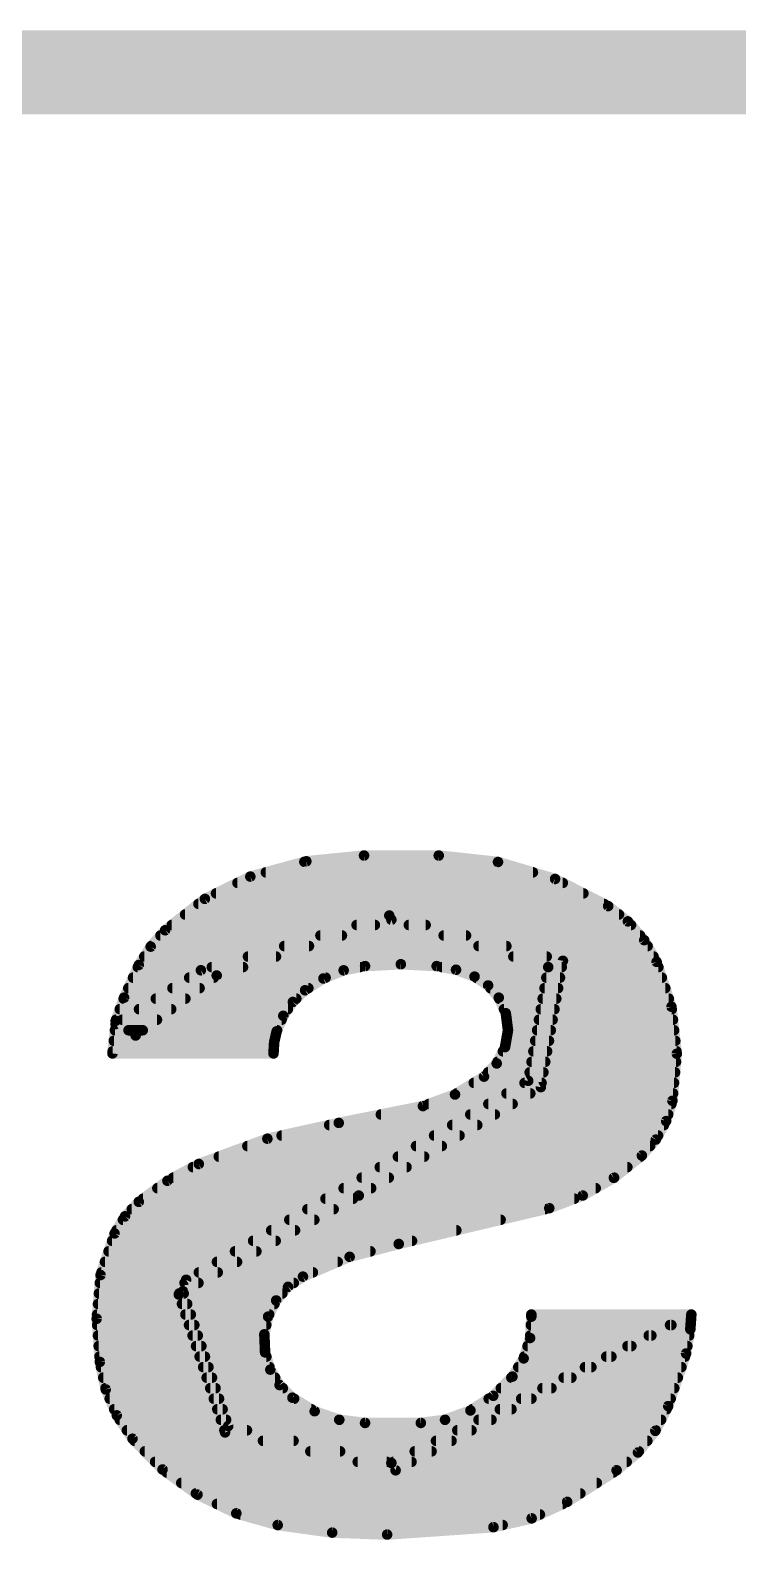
# Model space of a CAD drawing. Extents: x -19.1 to 23, y -12.7 to 20.4.
# Drawn here: x 16.331 to 18.038, y 16.779 to 20.422 of the extents above; entities that cross this region are included whole.
import ezdxf

# ---------------------------------------------------------------- set-up
doc = ezdxf.new("R2010")
doc.units = 0
doc.layers.add('20', color=53, linetype='CONTINUOUS')
doc.layers.add('22', color=40, linetype='CONTINUOUS')

msp = doc.modelspace()

# ---------------------------------------------------------------- linework, layer by layer
at = {"layer": '20', "const_width": 0.2032}
msp.add_lwpolyline([(22.86, 20.32), (0, 20.32)], dxfattribs=at)
at = {"layer": '22', "const_width": 0.0254}
for points in [[(16.9969, 18.4163), (17.1362, 18.4302)], [(17.1362, 18.4302), (17.3165, 18.4302)], [(17.3165, 18.4302), (17.4595, 18.4147)], [(16.8618, 18.3794), (16.9969, 18.4163)], [(16.8992, 18.3896), (17.5438, 18.3896)], [(16.9922, 18.415), (17.4569, 18.415)], [(17.4595, 18.4147), (17.5973, 18.3736)], [(16.7521, 18.3256), (16.8618, 18.3794)], [(16.8308, 18.3642), (17.6158, 18.3642)], [(17.5973, 18.3736), (17.7254, 18.3083)], [(16.6561, 18.2499), (16.7521, 18.3256)], [(16.7366, 18.3134), (17.7154, 18.3134)], [(16.779, 18.3388), (17.6656, 18.3388)], [(16.7044, 18.288), (17.7515, 18.288)], [(16.7425, 18.1534), (17.1971, 18.2855)], [(17.2022, 18.2753), (16.7806, 18.1407)], [(17.1971, 18.2855), (17.6162, 18.1762)], [(17.5807, 18.161), (17.2022, 18.2753)], [(17.7254, 18.3083), (17.7729, 18.2714)], [(16.6212, 18.2104), (16.6561, 18.2499)], [(16.6449, 18.2372), (17.0829, 18.2372)], [(16.6722, 18.2626), (17.1624, 18.2626)], [(17.0309, 18.2372), (17.3823, 18.2372)], [(17.1183, 18.2626), (17.2849, 18.2626)], [(17.2443, 18.2626), (17.7806, 18.2626)], [(17.3284, 18.2372), (17.8026, 18.2372)], [(17.7729, 18.2714), (17.8124, 18.2259)], [(16.5926, 18.1661), (16.6212, 18.2104)], [(16.6225, 18.2118), (17.0033, 18.2118)], [(16.9435, 18.2118), (17.4797, 18.2118)], [(17.4125, 18.2118), (17.8205, 18.2118)], [(17.8124, 18.2259), (17.8423, 18.1737)], [(16.557, 18.0873), (16.5926, 18.1661)], [(16.6057, 18.1864), (16.9237, 18.1864)], [(16.8561, 18.1864), (17.5771, 18.1864)], [(17.1387, 18.1635), (17.0871, 18.1532)], [(17.225, 18.168), (17.1387, 18.1635)], [(17.3114, 18.1635), (17.225, 18.168)], [(17.3582, 18.1546), (17.3114, 18.1635)], [(17.4966, 18.1864), (17.835, 18.1864)], [(17.6162, 18.1762), (17.5629, 17.8714)], [(17.8423, 18.1737), (17.8781, 18.0654)], [(16.5367, 18.0238), (16.7425, 18.1534)], [(16.5788, 18.1356), (16.7737, 18.1356)], [(16.7806, 18.1407), (16.585, 17.9959)], [(16.5903, 18.161), (16.8442, 18.161)], [(16.7142, 18.1356), (17.0434, 18.1356)], [(16.7687, 18.161), (17.1262, 18.161)], [(17.0382, 18.1335), (16.9939, 18.1051)], [(17.0871, 18.1532), (17.0382, 18.1335)], [(17.3246, 18.161), (17.6135, 18.161)], [(17.4029, 18.1381), (17.3582, 18.1546)], [(17.4356, 18.1168), (17.4029, 18.1381)], [(17.4067, 18.1356), (17.6091, 18.1356)], [(17.5324, 17.8867), (17.5807, 18.161)], [(17.5762, 18.1356), (17.8549, 18.1356)], [(17.5807, 18.161), (17.8465, 18.161)], [(16.5673, 18.1102), (16.7394, 18.1102)], [(16.6739, 18.1102), (17.0019, 18.1102)], [(16.9939, 18.1051), (16.9645, 18.077)], [(17.4613, 18.0873), (17.4356, 18.1168)], [(17.4414, 18.1102), (17.6047, 18.1102)], [(17.5718, 18.1102), (17.8633, 18.1102)], [(16.5367, 18.0315), (16.557, 18.0873)], [(16.5468, 18.0594), (16.6708, 18.0594)], [(16.5561, 18.0848), (16.7051, 18.0848)], [(16.5932, 18.0594), (16.9524, 18.0594)], [(16.6336, 18.0848), (16.9727, 18.0848)], [(16.9645, 18.077), (16.9413, 18.0435)], [(17.4784, 18.0497), (17.4613, 18.0873)], [(17.4624, 18.0848), (17.6002, 18.0848)], [(17.474, 18.0594), (17.5958, 18.0594)], [(17.5628, 18.0594), (17.8788, 18.0594)], [(17.5673, 18.0848), (17.8717, 18.0848)], [(17.8781, 18.0654), (17.891, 17.952)], [(16.5291, 17.9527), (16.5367, 18.0238)], [(16.585, 17.9959), (16.5367, 18.0315)], [(16.5376, 18.034), (16.6365, 18.034)], [(16.5529, 18.034), (16.9373, 18.034)], [(16.9413, 18.0435), (16.9253, 18.0061)], [(17.4836, 18.0087), (17.4784, 18.0497)], [(17.4804, 18.034), (17.5913, 18.034)], [(17.5583, 18.034), (17.8817, 18.034)], [(16.5324, 17.9832), (16.9201, 17.9832)], [(16.5351, 18.0086), (16.9264, 18.0086)], [(16.5678, 18.0086), (16.6022, 18.0086)], [(16.9253, 18.0061), (16.9193, 17.9797)], [(17.4765, 17.968), (17.4836, 18.0087)], [(17.4792, 17.9832), (17.5825, 17.9832)], [(17.4836, 18.0086), (17.5869, 18.0086)], [(17.5494, 17.9832), (17.8874, 17.9832)], [(17.5539, 18.0086), (17.8845, 18.0086)], [(16.9177, 17.9527), (16.5291, 17.9527)], [(16.5296, 17.9578), (16.918, 17.9578)], [(16.9193, 17.9797), (16.9177, 17.9527)], [(17.4564, 17.9286), (17.4765, 17.968)], [(17.4713, 17.9578), (17.578, 17.9578)], [(17.5449, 17.9578), (17.8903, 17.9578)], [(17.891, 17.952), (17.8804, 17.8384)], [(17.4257, 17.8968), (17.4564, 17.9286)], [(17.4583, 17.9324), (17.5736, 17.9324)], [(17.5404, 17.9324), (17.8892, 17.9324)], [(16.7069, 17.4066), (17.5324, 17.8867)], [(17.3557, 17.8537), (17.4257, 17.8968)], [(17.401, 17.8816), (17.5647, 17.8816)], [(17.4355, 17.907), (17.5691, 17.907)], [(17.5236, 17.8816), (17.8844, 17.8816)], [(17.536, 17.907), (17.8868, 17.907)], [(17.5629, 17.8714), (17.1235, 17.6098)], [(17.2784, 17.8257), (17.3557, 17.8537)], [(17.3598, 17.8562), (17.5374, 17.8562)], [(17.48, 17.8562), (17.8821, 17.8562)], [(17.8804, 17.8384), (17.8653, 17.7895)], [(17.0752, 17.7851), (17.2784, 17.8257)], [(17.1768, 17.8054), (17.452, 17.8054)], [(17.2925, 17.8308), (17.4947, 17.8308)], [(17.3926, 17.8054), (17.8702, 17.8054)], [(17.4363, 17.8308), (17.878, 17.8308)], [(16.9029, 17.747), (17.0752, 17.7851)], [(17.0522, 17.78), (17.4094, 17.78)], [(17.3489, 17.78), (17.86, 17.78)], [(17.8653, 17.7895), (17.8403, 17.7448)], [(16.7374, 17.686), (16.9029, 17.747)], [(16.8547, 17.7292), (17.3241, 17.7292)], [(16.9374, 17.7546), (17.3667, 17.7546)], [(17.2616, 17.7292), (17.8267, 17.7292)], [(17.3053, 17.7546), (17.8458, 17.7546)], [(17.8403, 17.7448), (17.8067, 17.7063)], [(16.7857, 17.7038), (17.2814, 17.7038)], [(17.2179, 17.7038), (17.8036, 17.7038)], [(17.8067, 17.7063), (17.7391, 17.6525)], [(16.6617, 17.6455), (16.7374, 17.686)], [(16.6758, 17.653), (17.1961, 17.653)], [(16.7232, 17.6784), (17.2387, 17.6784)], [(17.1306, 17.653), (17.7397, 17.653)], [(17.1742, 17.6784), (17.7716, 17.6784)], [(16.5926, 17.5946), (16.6617, 17.6455)], [(16.6375, 17.6276), (17.1534, 17.6276)], [(17.0869, 17.6276), (17.6952, 17.6276)], [(17.7391, 17.6525), (17.664, 17.6099)], [(16.5594, 17.5596), (16.5926, 17.5946)], [(16.6029, 17.6022), (17.1096, 17.6022)], [(17.1235, 17.6098), (16.6993, 17.3787)], [(17.0432, 17.6022), (17.6437, 17.6022)], [(17.664, 17.6099), (17.5832, 17.5793)], [(16.5342, 17.5184), (16.5594, 17.5596)], [(16.5544, 17.5514), (17.0163, 17.5514)], [(16.5757, 17.5768), (17.0629, 17.5768)], [(16.9559, 17.5514), (17.4658, 17.5514)], [(16.9995, 17.5768), (17.5727, 17.5768)], [(17.5832, 17.5793), (17.22, 17.493)], [(16.5004, 17.4181), (16.5342, 17.5184)], [(16.5388, 17.526), (16.9697, 17.526)], [(16.9122, 17.526), (17.3589, 17.526)], [(16.5197, 17.4752), (16.8764, 17.4752)], [(16.5282, 17.5006), (16.9231, 17.5006)], [(16.8249, 17.4752), (17.1518, 17.4752)], [(16.8685, 17.5006), (17.252, 17.5006)], [(17.22, 17.493), (17.1015, 17.4621)], [(16.5111, 17.4498), (16.8298, 17.4498)], [(16.7812, 17.4498), (17.0726, 17.4498)], [(17.1015, 17.4621), (16.9888, 17.4142)], [(16.491, 17.3126), (16.5004, 17.4181)], [(16.4987, 17.399), (16.7366, 17.399)], [(16.5026, 17.4244), (16.7832, 17.4244)], [(16.6891, 17.3711), (16.7069, 17.4066)], [(16.7031, 17.399), (16.9666, 17.399)], [(16.7375, 17.4244), (17.0128, 17.4244)], [(16.9888, 17.4142), (16.9528, 17.3895)], [(16.4964, 17.3736), (16.701, 17.3736)], [(16.8009, 17.0383), (16.6891, 17.3711)], [(16.6904, 17.3736), (16.939, 17.3736)], [(16.6993, 17.3787), (16.8085, 17.0536)], [(16.9528, 17.3895), (16.9242, 17.3566)], [(16.4942, 17.3482), (16.7095, 17.3482)], [(16.6968, 17.3482), (16.92, 17.3482)], [(16.9242, 17.3566), (16.9047, 17.3176)], [(16.4986, 17.2085), (16.491, 17.3126)], [(16.4919, 17.3228), (16.7181, 17.3228)], [(16.4921, 17.2974), (16.7266, 17.2974)], [(16.7053, 17.3228), (16.9073, 17.3228)], [(16.7139, 17.2974), (16.9003, 17.2974)], [(16.9047, 17.3176), (16.8956, 17.275)], [(17.2022, 16.9647), (17.9261, 17.3228)], [(17.9261, 17.3228), (17.2124, 16.9469)], [(17.537, 17.2661), (17.54, 17.3177)], [(17.5388, 17.2974), (17.8779, 17.2974)], [(17.54, 17.3177), (17.54, 17.3228)], [(17.54, 17.3228), (17.9261, 17.3228)], [(17.8748, 17.2974), (17.9243, 17.2974)], [(17.9261, 17.3228), (17.9236, 17.2872)], [(16.494, 17.272), (16.7351, 17.272)], [(16.7224, 17.272), (16.8957, 17.272)], [(16.8956, 17.275), (16.8974, 17.2314)], [(17.5214, 17.2169), (17.537, 17.2661)], [(17.5373, 17.272), (17.8297, 17.272)], [(17.8234, 17.272), (17.9209, 17.272)], [(17.9236, 17.2872), (17.9134, 17.2288)], [(16.4958, 17.2466), (16.7437, 17.2466)], [(16.4977, 17.2212), (16.7522, 17.2212)], [(16.7309, 17.2466), (16.8968, 17.2466)], [(16.7395, 17.2212), (16.9005, 17.2212)], [(16.8974, 17.2314), (16.91, 17.1898)], [(17.4943, 17.1729), (17.5214, 17.2169)], [(17.5228, 17.2212), (17.7332, 17.2212)], [(17.5308, 17.2466), (17.7814, 17.2466)], [(17.7207, 17.2212), (17.9108, 17.2212)], [(17.7721, 17.2466), (17.9165, 17.2466)], [(17.9134, 17.2288), (17.8702, 17.1018)], [(16.5129, 17.1421), (16.4986, 17.2085)], [(16.5013, 17.1958), (16.7607, 17.1958)], [(16.748, 17.1958), (16.9082, 17.1958)], [(16.91, 17.1898), (16.9325, 17.1526)], [(17.5084, 17.1958), (17.685, 17.1958)], [(17.6694, 17.1958), (17.9022, 17.1958)], [(16.5068, 17.1704), (16.7693, 17.1704)], [(16.5123, 17.145), (16.7778, 17.145)], [(16.7565, 17.1704), (16.9217, 17.1704)], [(16.7651, 17.145), (16.9402, 17.145)], [(16.9325, 17.1526), (16.9634, 17.1221)], [(17.4481, 17.1266), (17.4943, 17.1729)], [(17.4664, 17.145), (17.5885, 17.145)], [(17.4918, 17.1704), (17.6367, 17.1704)], [(17.5667, 17.145), (17.8849, 17.145)], [(17.618, 17.1704), (17.8935, 17.1704)], [(16.5395, 17.0795), (16.5129, 17.1421)], [(16.5224, 17.1196), (16.7863, 17.1196)], [(16.7736, 17.1196), (16.9675, 17.1196)], [(16.9634, 17.1221), (17.017, 17.0894)], [(17.3931, 17.0914), (17.4481, 17.1266)], [(17.4371, 17.1196), (17.5403, 17.1196)], [(17.5153, 17.1196), (17.8763, 17.1196)], [(16.5332, 17.0942), (16.7949, 17.0942)], [(16.5774, 17.0231), (16.5395, 17.0795)], [(16.7821, 17.0942), (17.0092, 17.0942)], [(17.017, 17.0894), (17.0764, 17.0688)], [(17.3317, 17.0688), (17.3931, 17.0914)], [(17.3974, 17.0942), (17.4921, 17.0942)], [(17.464, 17.0942), (17.8663, 17.0942)], [(17.8702, 17.1018), (17.8393, 17.0423)], [(16.5467, 17.0688), (16.8034, 17.0688)], [(16.5638, 17.0434), (16.8537, 17.0434)], [(16.7907, 17.0688), (17.0765, 17.0688)], [(16.7992, 17.0434), (17.3956, 17.0434)], [(17.2124, 16.9469), (16.8009, 17.0383)], [(16.8085, 17.0536), (17.2022, 16.9647)], [(17.0764, 17.0688), (17.1387, 17.0612)], [(17.1387, 17.0612), (17.2733, 17.0612)], [(17.2733, 17.0612), (17.3317, 17.0688)], [(17.3317, 17.0688), (17.4438, 17.0688)], [(17.3613, 17.0434), (17.8399, 17.0434)], [(17.4126, 17.0688), (17.8531, 17.0688)], [(17.8393, 17.0423), (17.7973, 16.9899)], [(16.65, 16.9488), (16.5774, 17.0231)], [(16.5824, 17.018), (16.9662, 17.018)], [(16.8923, 17.018), (17.3474, 17.018)], [(17.3099, 17.018), (17.8198, 17.018)], [(16.6072, 16.9926), (17.0786, 16.9926)], [(16.632, 16.9672), (17.1911, 16.9672)], [(17.0067, 16.9926), (17.2992, 16.9926)], [(17.121, 16.9672), (17.2509, 16.9672)], [(17.2073, 16.9672), (17.7701, 16.9672)], [(17.2586, 16.9926), (17.7994, 16.9926)], [(17.7973, 16.9899), (17.7458, 16.9469)], [(16.7344, 16.8882), (16.65, 16.9488)], [(16.6597, 16.9418), (17.7378, 16.9418)], [(17.7458, 16.9469), (17.6264, 16.8707)], [(16.6951, 16.9164), (17.698, 16.9164)], [(16.7304, 16.891), (17.6582, 16.891)], [(16.8279, 16.843), (16.7344, 16.8882)], [(16.7812, 16.8656), (17.6154, 16.8656)], [(17.6264, 16.8707), (17.5407, 16.8309)], [(16.9279, 16.8148), (16.8279, 16.843)], [(16.838, 16.8402), (17.5607, 16.8402)], [(17.5407, 16.8309), (17.4486, 16.8097)], [(17.0594, 16.7966), (16.9279, 16.8148)], [(16.9279, 16.8148), (17.4707, 16.8148)], [(17.192, 16.7919), (17.0594, 16.7966)], [(17.4486, 16.8097), (17.192, 16.7919)]]:
    msp.add_lwpolyline(points, dxfattribs=at)
at = {"layer": '22', "const_width": 0.0127}
for points in [[(17.1362, 18.4366, 1), (17.1362, 18.4238)], [(17.1368, 18.4239, 1), (17.1356, 18.4365)], [(17.3172, 18.4365, 1), (17.3158, 18.4239)], [(17.3165, 18.4238, 1), (17.3165, 18.4366)], [(16.8992, 18.396, 1), (16.8992, 18.3833)], [(16.9922, 18.4214, 1), (16.9922, 18.4086)], [(16.9962, 18.4226, 1), (16.9975, 18.41)], [(16.9986, 18.4101, 1), (16.9952, 18.4224)], [(17.4613, 18.4208, 1), (17.4577, 18.4086)], [(17.4569, 18.4086, 1), (17.4569, 18.4214)], [(17.4588, 18.4084, 1), (17.4602, 18.421)], [(17.5438, 18.3833, 1), (17.5438, 18.396)], [(16.8308, 18.3706, 1), (16.8308, 18.3578)], [(16.8601, 18.3855, 1), (16.8635, 18.3733)], [(16.8646, 18.3737, 1), (16.859, 18.3851)], [(17.6002, 18.3793, 1), (17.5944, 18.368)], [(17.5955, 18.3676, 1), (17.5991, 18.3797)], [(17.6158, 18.3578, 1), (17.6158, 18.3706)], [(16.7366, 18.3198, 1), (16.7366, 18.3071)], [(16.7493, 18.3313, 1), (16.7549, 18.3199)], [(16.756, 18.3206, 1), (16.7481, 18.3306)], [(16.779, 18.3452, 1), (16.779, 18.3325)], [(17.6656, 18.3325, 1), (17.6656, 18.3452)], [(17.7154, 18.3071, 1), (17.7154, 18.3198)], [(16.7044, 18.2944, 1), (16.7044, 18.2816)], [(17.1987, 18.2916, 1), (17.1955, 18.2794)], [(17.1989, 18.2794, 1), (17.1953, 18.2916)], [(17.204, 18.2814, 1), (17.2004, 18.2692)], [(17.2041, 18.2693, 1), (17.2003, 18.2813)], [(17.7293, 18.3133, 1), (17.7215, 18.3033)], [(17.7225, 18.3026, 1), (17.7283, 18.314)], [(17.7515, 18.2816, 1), (17.7515, 18.2944)], [(16.6449, 18.2436, 1), (16.6449, 18.2309)], [(16.6522, 18.2549, 1), (16.66, 18.2449)], [(16.6609, 18.2457, 1), (16.6513, 18.2541)], [(16.6722, 18.269, 1), (16.6722, 18.2563)], [(17.0309, 18.2436, 1), (17.0309, 18.2309)], [(17.0829, 18.2309, 1), (17.0829, 18.2436)], [(17.1183, 18.269, 1), (17.1183, 18.2563)], [(17.1624, 18.2563, 1), (17.1624, 18.269)], [(17.2443, 18.269, 1), (17.2443, 18.2563)], [(17.2849, 18.2563, 1), (17.2849, 18.269)], [(17.3284, 18.2436, 1), (17.3284, 18.2309)], [(17.3823, 18.2309, 1), (17.3823, 18.2436)], [(17.7777, 18.2755, 1), (17.7681, 18.2672)], [(17.769, 18.2664, 1), (17.7768, 18.2764)], [(17.7806, 18.2563, 1), (17.7806, 18.269)], [(17.8026, 18.2309, 1), (17.8026, 18.2436)], [(16.6165, 18.2146, 1), (16.626, 18.2062)], [(16.6266, 18.2069, 1), (16.6159, 18.2138)], [(16.6225, 18.2182, 1), (16.6225, 18.2054)], [(16.9435, 18.2182, 1), (16.9435, 18.2054)], [(17.0033, 18.2054, 1), (17.0033, 18.2182)], [(17.4125, 18.2182, 1), (17.4125, 18.2054)], [(17.4797, 18.2054, 1), (17.4797, 18.2182)], [(17.8179, 18.2291, 1), (17.8069, 18.2228)], [(17.8076, 18.2218, 1), (17.8172, 18.2301)], [(17.8205, 18.2054, 1), (17.8205, 18.2182)], [(16.5873, 18.1695, 1), (16.5979, 18.1627)], [(16.5984, 18.1635, 1), (16.5868, 18.1687)], [(16.6057, 18.1928, 1), (16.6057, 18.1801)], [(16.8561, 18.1928, 1), (16.8561, 18.1801)], [(16.9237, 18.1801, 1), (16.9237, 18.1928)], [(17.1384, 18.1698, 1), (17.139, 18.1572)], [(17.1399, 18.1573, 1), (17.1375, 18.1697)], [(17.2254, 18.1743, 1), (17.2247, 18.1616)], [(17.2254, 18.1616, 1), (17.2247, 18.1743)], [(17.3126, 18.1697, 1), (17.3102, 18.1573)], [(17.3111, 18.1572, 1), (17.3117, 18.1698)], [(17.4966, 18.1928, 1), (17.4966, 18.1801)], [(17.5771, 18.1801, 1), (17.5771, 18.1928)], [(17.6225, 18.1751, 1), (17.6099, 18.1773)], [(17.6146, 18.1701, 1), (17.6178, 18.1823)], [(17.835, 18.1801, 1), (17.835, 18.1928)], [(17.8483, 18.1757, 1), (17.8363, 18.1717)], [(17.8368, 18.1705, 1), (17.8478, 18.1769)], [(16.5788, 18.142, 1), (16.5788, 18.1292)], [(16.5903, 18.1674, 1), (16.5903, 18.1547)], [(16.7142, 18.142, 1), (16.7142, 18.1292)], [(16.7407, 18.1595, 1), (16.7443, 18.1473)], [(16.7459, 18.148, 1), (16.7391, 18.1588)], [(16.7687, 18.1674, 1), (16.7687, 18.1547)], [(16.7737, 18.1292, 1), (16.7737, 18.142)], [(16.7787, 18.1467, 1), (16.7825, 18.1347)], [(16.7844, 18.1356, 1), (16.7768, 18.1458)], [(16.8442, 18.1547, 1), (16.8442, 18.1674)], [(17.0359, 18.1394, 1), (17.0406, 18.1276)], [(17.0417, 18.1282, 1), (17.0348, 18.1389)], [(17.0434, 18.1292, 1), (17.0434, 18.142)], [(17.0858, 18.1594, 1), (17.0883, 18.147)], [(17.0894, 18.1473, 1), (17.0847, 18.1591)], [(17.1262, 18.1547, 1), (17.1262, 18.1674)], [(17.3246, 18.1674, 1), (17.3246, 18.1547)], [(17.3604, 18.1606, 1), (17.356, 18.1487)], [(17.357, 18.1484, 1), (17.3594, 18.1609)], [(17.4064, 18.1434, 1), (17.3994, 18.1328)], [(17.4067, 18.142, 1), (17.4067, 18.1292)], [(17.4007, 18.1321, 1), (17.4051, 18.1441)], [(17.5762, 18.142, 1), (17.5762, 18.1292)], [(17.5807, 18.1674, 1), (17.5807, 18.1547)], [(17.587, 18.1599, 1), (17.5744, 18.1621)], [(17.5789, 18.1549, 1), (17.5825, 18.1671)], [(17.6091, 18.1292, 1), (17.6091, 18.142)], [(17.6135, 18.1547, 1), (17.6135, 18.1674)], [(17.8465, 18.1547, 1), (17.8465, 18.1674)], [(17.8549, 18.1292, 1), (17.8549, 18.142)], [(16.5673, 18.1166, 1), (16.5673, 18.1039)], [(16.6739, 18.1166, 1), (16.6739, 18.1039)], [(16.7394, 18.1039, 1), (16.7394, 18.1166)], [(16.9905, 18.1104, 1), (16.9973, 18.0998)], [(16.9983, 18.1005, 1), (16.9895, 18.1097)], [(17.0019, 18.1039, 1), (17.0019, 18.1166)], [(17.4404, 18.1209, 1), (17.4309, 18.1126)], [(17.4322, 18.1115, 1), (17.4391, 18.1221)], [(17.4414, 18.1166, 1), (17.4414, 18.1039)], [(17.5718, 18.1166, 1), (17.5718, 18.1039)], [(17.6047, 18.1039, 1), (17.6047, 18.1166)], [(17.8633, 18.1039, 1), (17.8633, 18.1166)], [(16.5468, 18.0658, 1), (16.5468, 18.053)], [(16.5561, 18.0912, 1), (16.5561, 18.0785)], [(16.5512, 18.0899, 1), (16.5628, 18.0847)], [(16.563, 18.0851, 1), (16.551, 18.0895)], [(16.5932, 18.0658, 1), (16.5932, 18.053)], [(16.6336, 18.0912, 1), (16.6336, 18.0785)], [(16.6708, 18.053, 1), (16.6708, 18.0658)], [(16.7051, 18.0785, 1), (16.7051, 18.0912)], [(16.9524, 18.053, 1), (16.9524, 18.0658)], [(16.9601, 18.0815, 1), (16.9689, 18.0724)], [(16.9697, 18.0733, 1), (16.9593, 18.0806)], [(16.9727, 18.0785, 1), (16.9727, 18.0912)], [(17.4671, 18.0899, 1), (17.4555, 18.0847)], [(17.4624, 18.0912, 1), (17.4624, 18.0785)], [(17.4565, 18.0831, 1), (17.4661, 18.0915)], [(17.474, 18.0658, 1), (17.474, 18.053)], [(17.5628, 18.0658, 1), (17.5628, 18.053)], [(17.5673, 18.0912, 1), (17.5673, 18.0785)], [(17.5958, 18.053, 1), (17.5958, 18.0658)], [(17.6002, 18.0785, 1), (17.6002, 18.0912)], [(17.8717, 18.0785, 1), (17.8717, 18.0912)], [(17.8844, 18.0661, 1), (17.8718, 18.0646)], [(17.8721, 18.0634, 1), (17.8841, 18.0674)], [(17.8788, 18.053, 1), (17.8788, 18.0658)], [(16.5405, 18.0366, 1), (16.5329, 18.0264)], [(16.5307, 18.0337, 1), (16.5427, 18.0293)], [(16.543, 18.0231, 1), (16.5304, 18.0245)], [(16.5333, 18.0292, 1), (16.5401, 18.0184)], [(16.5376, 18.0404, 1), (16.5376, 18.0277)], [(16.5529, 18.0404, 1), (16.5529, 18.0277)], [(16.6365, 18.0277, 1), (16.6365, 18.0404)], [(16.9361, 18.0471, 1), (16.9466, 18.0399)], [(16.9472, 18.041, 1), (16.9355, 18.046)], [(16.9373, 18.0277, 1), (16.9373, 18.0404)], [(17.4847, 18.0505, 1), (17.4721, 18.0489)], [(17.4726, 18.0471, 1), (17.4842, 18.0523)], [(17.4804, 18.0404, 1), (17.4804, 18.0277)], [(17.5583, 18.0404, 1), (17.5583, 18.0277)], [(17.5913, 18.0277, 1), (17.5913, 18.0404)], [(17.8817, 18.0277, 1), (17.8817, 18.0404)], [(16.5324, 17.9896, 1), (16.5324, 17.9768)], [(16.5351, 18.015, 1), (16.5351, 18.0023)], [(16.5678, 18.015, 1), (16.5678, 18.0023)], [(16.5812, 18.001, 1), (16.5888, 17.9908)], [(16.5812, 17.9908, 1), (16.5888, 18.001)], [(16.6022, 18.0023, 1), (16.6022, 18.015)], [(16.9195, 18.0086, 1), (16.9311, 18.0036)], [(16.9315, 18.0047, 1), (16.9191, 18.0075)], [(16.9201, 17.9768, 1), (16.9201, 17.9896)], [(16.9264, 18.0023, 1), (16.9264, 18.015)], [(17.4792, 17.9896, 1), (17.4792, 17.9768)], [(17.4836, 18.015, 1), (17.4836, 18.0023)], [(17.4773, 18.0079, 1), (17.4899, 18.0095)], [(17.4899, 18.0076, 1), (17.4774, 18.0098)], [(17.5494, 17.9896, 1), (17.5494, 17.9768)], [(17.5539, 18.015, 1), (17.5539, 18.0023)], [(17.5825, 17.9768, 1), (17.5825, 17.9896)], [(17.5869, 18.0023, 1), (17.5869, 18.015)], [(17.8845, 18.0023, 1), (17.8845, 18.015)], [(17.8874, 17.9768, 1), (17.8874, 17.9896)], [(16.5291, 17.9591, 1), (16.5291, 17.9463)], [(16.5228, 17.9534, 1), (16.5354, 17.952)], [(16.5296, 17.9642, 1), (16.5296, 17.9515)], [(16.9114, 17.9531, 1), (16.924, 17.9523)], [(16.9257, 17.9793, 1), (16.913, 17.9801)], [(16.9131, 17.9811, 1), (16.9255, 17.9783)], [(16.9177, 17.9463, 1), (16.9177, 17.9591)], [(16.918, 17.9515, 1), (16.918, 17.9642)], [(17.4713, 17.9642, 1), (17.4713, 17.9515)], [(17.4702, 17.9691, 1), (17.4828, 17.9669)], [(17.4822, 17.9651, 1), (17.4708, 17.9709)], [(17.5449, 17.9642, 1), (17.5449, 17.9515)], [(17.578, 17.9515, 1), (17.578, 17.9642)], [(17.8973, 17.9514, 1), (17.8847, 17.9526)], [(17.8847, 17.9513, 1), (17.8973, 17.9527)], [(17.8903, 17.9515, 1), (17.8903, 17.9642)], [(17.4507, 17.9315, 1), (17.4621, 17.9257)], [(17.461, 17.9242, 1), (17.4518, 17.933)], [(17.4583, 17.9388, 1), (17.4583, 17.9261)], [(17.5404, 17.9388, 1), (17.5404, 17.9261)], [(17.5736, 17.9261, 1), (17.5736, 17.9388)], [(17.8892, 17.9261, 1), (17.8892, 17.9388)], [(17.401, 17.888, 1), (17.401, 17.8753)], [(17.4211, 17.9012, 1), (17.4303, 17.8924)], [(17.429, 17.8914, 1), (17.4224, 17.9022)], [(17.4355, 17.9134, 1), (17.4355, 17.9006)], [(17.5236, 17.888, 1), (17.5236, 17.8753)], [(17.5261, 17.8878, 1), (17.5387, 17.8856)], [(17.5356, 17.8812, 1), (17.5292, 17.8922)], [(17.536, 17.9134, 1), (17.536, 17.9006)], [(17.5647, 17.8753, 1), (17.5647, 17.888)], [(17.5691, 17.9006, 1), (17.5691, 17.9134)], [(17.8844, 17.8753, 1), (17.8844, 17.888)], [(17.8868, 17.9006, 1), (17.8868, 17.9134)], [(17.3524, 17.8591, 1), (17.359, 17.8483)], [(17.3598, 17.8626, 1), (17.3598, 17.8498)], [(17.3579, 17.8477, 1), (17.3536, 17.8596)], [(17.48, 17.8626, 1), (17.48, 17.8498)], [(17.5374, 17.8498, 1), (17.5374, 17.8626)], [(17.5566, 17.8725, 1), (17.5692, 17.8703)], [(17.5661, 17.8659, 1), (17.5597, 17.8769)], [(17.8865, 17.8365, 1), (17.8743, 17.8403)], [(17.8821, 17.8498, 1), (17.8821, 17.8626)], [(17.1768, 17.8118, 1), (17.1768, 17.7991)], [(17.2762, 17.8317, 1), (17.2806, 17.8197)], [(17.2796, 17.8195, 1), (17.2772, 17.8319)], [(17.2925, 17.8372, 1), (17.2925, 17.8244)], [(17.3926, 17.8118, 1), (17.3926, 17.7991)], [(17.4363, 17.8372, 1), (17.4363, 17.8244)], [(17.452, 17.7991, 1), (17.452, 17.8118)], [(17.4947, 17.8244, 1), (17.4947, 17.8372)], [(17.8702, 17.7991, 1), (17.8702, 17.8118)], [(17.8741, 17.839, 1), (17.8867, 17.8378)], [(17.878, 17.8244, 1), (17.878, 17.8372)], [(17.0522, 17.7864, 1), (17.0522, 17.7736)], [(17.074, 17.7913, 1), (17.0764, 17.7789)], [(17.0766, 17.7789, 1), (17.0738, 17.7913)], [(17.3489, 17.7864, 1), (17.3489, 17.7736)], [(17.4094, 17.7736, 1), (17.4094, 17.7864)], [(17.8592, 17.7914, 1), (17.8713, 17.7876)], [(17.8708, 17.7864, 1), (17.8597, 17.7926)], [(17.86, 17.7736, 1), (17.86, 17.7864)], [(16.8547, 17.7356, 1), (16.8547, 17.7229)], [(16.9016, 17.7532, 1), (16.9043, 17.7408)], [(16.9051, 17.741, 1), (16.9008, 17.7529)], [(16.9374, 17.761, 1), (16.9374, 17.7482)], [(17.2616, 17.7356, 1), (17.2616, 17.7229)], [(17.3053, 17.761, 1), (17.3053, 17.7482)], [(17.3241, 17.7229, 1), (17.3241, 17.7356)], [(17.3667, 17.7482, 1), (17.3667, 17.761)], [(17.8267, 17.7229, 1), (17.8267, 17.7356)], [(17.8348, 17.7479, 1), (17.8459, 17.7418)], [(17.8451, 17.7407, 1), (17.8356, 17.749)], [(17.8458, 17.7482, 1), (17.8458, 17.761)], [(16.7857, 17.7102, 1), (16.7857, 17.6974)], [(17.2179, 17.7102, 1), (17.2179, 17.6974)], [(17.2814, 17.6974, 1), (17.2814, 17.7102)], [(17.8019, 17.7105, 1), (17.8115, 17.7021)], [(17.8107, 17.7013, 1), (17.8027, 17.7113)], [(17.8036, 17.6974, 1), (17.8036, 17.7102)], [(16.6758, 17.6594, 1), (16.6758, 17.6467)], [(16.7232, 17.6848, 1), (16.7232, 17.672)], [(16.7352, 17.692, 1), (16.7396, 17.68)], [(16.7404, 17.6804, 1), (16.7344, 17.6916)], [(17.1306, 17.6594, 1), (17.1306, 17.6467)], [(17.1742, 17.6848, 1), (17.1742, 17.672)], [(17.1961, 17.6467, 1), (17.1961, 17.6594)], [(17.2387, 17.672, 1), (17.2387, 17.6848)], [(17.7397, 17.6467, 1), (17.7397, 17.6594)], [(17.7716, 17.672, 1), (17.7716, 17.6848)], [(16.6375, 17.634, 1), (16.6375, 17.6212)], [(16.6587, 17.6511, 1), (16.6647, 17.6399)], [(16.6655, 17.6404, 1), (16.658, 17.6506)], [(17.0869, 17.634, 1), (17.0869, 17.6212)], [(17.1534, 17.6212, 1), (17.1534, 17.634)], [(17.6952, 17.6212, 1), (17.6952, 17.634)], [(17.7351, 17.6575, 1), (17.743, 17.6476)], [(17.7422, 17.647, 1), (17.736, 17.6581)], [(16.5888, 17.5997, 1), (16.5964, 17.5895)], [(16.5972, 17.5902, 1), (16.588, 17.599)], [(16.6029, 17.6086, 1), (16.6029, 17.5958)], [(17.0432, 17.6086, 1), (17.0432, 17.5958)], [(17.1096, 17.5958, 1), (17.1096, 17.6086)], [(17.1203, 17.6153, 1), (17.1267, 17.6043)], [(17.1265, 17.6042, 1), (17.1205, 17.6154)], [(17.6437, 17.5958, 1), (17.6437, 17.6086)], [(17.6609, 17.6154, 1), (17.6671, 17.6043)], [(17.6662, 17.6039, 1), (17.6617, 17.6158)], [(16.5544, 17.5578, 1), (16.5544, 17.545)], [(16.5548, 17.564, 1), (16.564, 17.5552)], [(16.5648, 17.5563, 1), (16.5539, 17.5629)], [(16.5757, 17.5832, 1), (16.5757, 17.5705)], [(16.9559, 17.5578, 1), (16.9559, 17.545)], [(16.9995, 17.5832, 1), (16.9995, 17.5705)], [(17.0163, 17.545, 1), (17.0163, 17.5578)], [(17.0629, 17.5705, 1), (17.0629, 17.5832)], [(17.4658, 17.545, 1), (17.4658, 17.5578)], [(17.5727, 17.5705, 1), (17.5727, 17.5832)], [(17.581, 17.5852, 1), (17.5854, 17.5734)], [(17.5847, 17.5731, 1), (17.5817, 17.5855)], [(16.5288, 17.5217, 1), (16.5396, 17.5151)], [(16.5402, 17.5164, 1), (16.5282, 17.5204)], [(16.5388, 17.5324, 1), (16.5388, 17.5196)], [(16.9122, 17.5324, 1), (16.9122, 17.5196)], [(16.9697, 17.5196, 1), (16.9697, 17.5324)], [(17.3589, 17.5196, 1), (17.3589, 17.5324)], [(16.5197, 17.4816, 1), (16.5197, 17.4688)], [(16.5282, 17.507, 1), (16.5282, 17.4943)], [(16.8249, 17.4816, 1), (16.8249, 17.4688)], [(16.8685, 17.507, 1), (16.8685, 17.4943)], [(16.8764, 17.4688, 1), (16.8764, 17.4816)], [(16.9231, 17.4943, 1), (16.9231, 17.507)], [(17.1518, 17.4688, 1), (17.1518, 17.4816)], [(17.2185, 17.4992, 1), (17.2215, 17.4868)], [(17.2216, 17.4869, 1), (17.2184, 17.4991)], [(17.252, 17.4943, 1), (17.252, 17.507)], [(16.5111, 17.4562, 1), (16.5111, 17.4434)], [(16.7812, 17.4562, 1), (16.7812, 17.4434)], [(16.8298, 17.4434, 1), (16.8298, 17.4562)], [(17.0726, 17.4434, 1), (17.0726, 17.4562)], [(17.0999, 17.4682, 1), (17.1031, 17.4559)], [(17.104, 17.4562, 1), (17.099, 17.4679)], [(16.4987, 17.4054, 1), (16.4987, 17.3926)], [(16.5067, 17.4175, 1), (16.4941, 17.4186)], [(16.4944, 17.4201, 1), (16.5064, 17.416)], [(16.5026, 17.4308, 1), (16.5026, 17.4181)], [(16.7031, 17.4054, 1), (16.7031, 17.3926)], [(16.7037, 17.4121, 1), (16.7101, 17.4011)], [(16.7126, 17.4038, 1), (16.7012, 17.4094)], [(16.7375, 17.4308, 1), (16.7375, 17.4181)], [(16.7366, 17.3926, 1), (16.7366, 17.4054)], [(16.7832, 17.4181, 1), (16.7832, 17.4308)], [(16.9666, 17.3926, 1), (16.9666, 17.4054)], [(16.9863, 17.42, 1), (16.9913, 17.4084)], [(16.9924, 17.409, 1), (16.9852, 17.4194)], [(17.0128, 17.4181, 1), (17.0128, 17.4308)], [(16.4964, 17.38, 1), (16.4964, 17.3672)], [(16.6951, 17.3731, 1), (16.6831, 17.3691)], [(16.6834, 17.3739, 1), (16.6948, 17.3683)], [(16.6904, 17.38, 1), (16.6904, 17.3672)], [(16.7053, 17.3807, 1), (16.6933, 17.3767)], [(16.6963, 17.3843, 1), (16.7023, 17.3731)], [(16.701, 17.3672, 1), (16.701, 17.38)], [(16.939, 17.3672, 1), (16.939, 17.38)], [(16.9492, 17.3948, 1), (16.9564, 17.3843)], [(16.9576, 17.3854, 1), (16.948, 17.3937)], [(16.4942, 17.3546, 1), (16.4942, 17.3419)], [(16.6968, 17.3546, 1), (16.6968, 17.3419)], [(16.7095, 17.3419, 1), (16.7095, 17.3546)], [(16.9194, 17.3608, 1), (16.929, 17.3525)], [(16.9299, 17.3538, 1), (16.9185, 17.3595)], [(16.92, 17.3419, 1), (16.92, 17.3546)], [(16.4973, 17.3131, 1), (16.4847, 17.3121)], [(16.4847, 17.3132, 1), (16.4973, 17.312)], [(16.4919, 17.3292, 1), (16.4919, 17.3164)], [(16.4921, 17.3038, 1), (16.4921, 17.291)], [(16.7053, 17.3292, 1), (16.7053, 17.3164)], [(16.7139, 17.3038, 1), (16.7139, 17.291)], [(16.7181, 17.3164, 1), (16.7181, 17.3292)], [(16.7266, 17.291, 1), (16.7266, 17.3038)], [(16.899, 17.3205, 1), (16.9104, 17.3148)], [(16.9109, 17.3163, 1), (16.8985, 17.319)], [(16.9003, 17.291, 1), (16.9003, 17.3038)], [(16.9073, 17.3164, 1), (16.9073, 17.3292)], [(17.5388, 17.3038, 1), (17.5388, 17.291)], [(17.5464, 17.3228, 1), (17.5336, 17.3228)], [(17.54, 17.3292, 1), (17.54, 17.3164)], [(17.5336, 17.3177, 1), (17.5464, 17.3177)], [(17.5463, 17.3173, 1), (17.5337, 17.3181)], [(17.8748, 17.3038, 1), (17.8748, 17.291)], [(17.8779, 17.291, 1), (17.8779, 17.3038)], [(17.9324, 17.3224, 1), (17.9198, 17.3232)], [(17.9291, 17.3172, 1), (17.9231, 17.3284)], [(17.9289, 17.3171, 1), (17.9233, 17.3285)], [(17.9243, 17.291, 1), (17.9243, 17.3038)], [(17.9261, 17.3164, 1), (17.9261, 17.3292)], [(16.494, 17.2784, 1), (16.494, 17.2657)], [(16.7224, 17.2784, 1), (16.7224, 17.2657)], [(16.7351, 17.2657, 1), (16.7351, 17.2784)], [(16.9019, 17.2752, 1), (16.8892, 17.2747)], [(16.8893, 17.2763, 1), (16.9018, 17.2737)], [(16.8957, 17.2657, 1), (16.8957, 17.2784)], [(17.5306, 17.2665, 1), (17.5433, 17.2658)], [(17.543, 17.2642, 1), (17.5309, 17.268)], [(17.5373, 17.2784, 1), (17.5373, 17.2657)], [(17.8234, 17.2784, 1), (17.8234, 17.2657)], [(17.8297, 17.2657, 1), (17.8297, 17.2784)], [(17.9299, 17.2861, 1), (17.9173, 17.2883)], [(17.9173, 17.2876, 1), (17.9299, 17.2868)], [(17.9209, 17.2657, 1), (17.9209, 17.2784)], [(16.4958, 17.253, 1), (16.4958, 17.2402)], [(16.4977, 17.2276, 1), (16.4977, 17.2148)], [(16.7309, 17.253, 1), (16.7309, 17.2402)], [(16.7395, 17.2276, 1), (16.7395, 17.2148)], [(16.7437, 17.2402, 1), (16.7437, 17.253)], [(16.7522, 17.2148, 1), (16.7522, 17.2276)], [(16.9035, 17.2332, 1), (16.8913, 17.2296)], [(16.8911, 17.2311, 1), (16.9037, 17.2317)], [(16.8968, 17.2402, 1), (16.8968, 17.253)], [(16.9005, 17.2148, 1), (16.9005, 17.2276)], [(17.5268, 17.2135, 1), (17.516, 17.2202)], [(17.5228, 17.2276, 1), (17.5228, 17.2148)], [(17.5308, 17.253, 1), (17.5308, 17.2402)], [(17.7207, 17.2276, 1), (17.7207, 17.2148)], [(17.7332, 17.2148, 1), (17.7332, 17.2276)], [(17.7721, 17.253, 1), (17.7721, 17.2402)], [(17.7814, 17.2402, 1), (17.7814, 17.253)], [(17.9071, 17.2299, 1), (17.9197, 17.2277)], [(17.9194, 17.2268, 1), (17.9074, 17.2308)], [(17.9108, 17.2148, 1), (17.9108, 17.2276)], [(17.9165, 17.2402, 1), (17.9165, 17.253)], [(16.5048, 17.2098, 1), (16.4924, 17.2072)], [(16.4923, 17.208, 1), (16.5049, 17.209)], [(16.5013, 17.2022, 1), (16.5013, 17.1895)], [(16.748, 17.2022, 1), (16.748, 17.1895)], [(16.7607, 17.1895, 1), (16.7607, 17.2022)], [(16.9154, 17.1931, 1), (16.9046, 17.1865)], [(16.9039, 17.188, 1), (16.9161, 17.1917)], [(16.9082, 17.1895, 1), (16.9082, 17.2022)], [(17.5084, 17.2022, 1), (17.5084, 17.1895)], [(17.5154, 17.2188, 1), (17.5275, 17.215)], [(17.6694, 17.2022, 1), (17.6694, 17.1895)], [(17.685, 17.1895, 1), (17.685, 17.2022)], [(17.9022, 17.1895, 1), (17.9022, 17.2022)], [(16.5068, 17.1768, 1), (16.5068, 17.164)], [(16.5123, 17.1514, 1), (16.5123, 17.1386)], [(16.7565, 17.1768, 1), (16.7565, 17.164)], [(16.7651, 17.1514, 1), (16.7651, 17.1386)], [(16.7693, 17.164, 1), (16.7693, 17.1768)], [(16.7778, 17.1386, 1), (16.7778, 17.1514)], [(16.9217, 17.164, 1), (16.9217, 17.1768)], [(16.9369, 17.1571, 1), (16.928, 17.1481)], [(16.927, 17.1493, 1), (16.9379, 17.1559)], [(16.9402, 17.1386, 1), (16.9402, 17.1514)], [(17.4664, 17.1514, 1), (17.4664, 17.1386)], [(17.4918, 17.1768, 1), (17.4918, 17.164)], [(17.4889, 17.1762, 1), (17.4997, 17.1696)], [(17.4988, 17.1684, 1), (17.4898, 17.1774)], [(17.5667, 17.1514, 1), (17.5667, 17.1386)], [(17.5885, 17.1386, 1), (17.5885, 17.1514)], [(17.618, 17.1768, 1), (17.618, 17.164)], [(17.6367, 17.164, 1), (17.6367, 17.1768)], [(17.8849, 17.1386, 1), (17.8849, 17.1514)], [(17.8935, 17.164, 1), (17.8935, 17.1768)], [(16.5187, 17.1445, 1), (16.507, 17.1396)], [(16.5067, 17.1407, 1), (16.5191, 17.1434)], [(16.5224, 17.126, 1), (16.5224, 17.1133)], [(16.7736, 17.126, 1), (16.7736, 17.1133)], [(16.7863, 17.1133, 1), (16.7863, 17.126)], [(16.9667, 17.1275, 1), (16.9601, 17.1167)], [(16.9589, 17.1176, 1), (16.9679, 17.1266)], [(16.9675, 17.1133, 1), (16.9675, 17.126)], [(17.4371, 17.126, 1), (17.4371, 17.1133)], [(17.4436, 17.1311, 1), (17.4526, 17.1222)], [(17.4515, 17.1213, 1), (17.4447, 17.132)], [(17.5153, 17.126, 1), (17.5153, 17.1133)], [(17.5403, 17.1133, 1), (17.5403, 17.126)], [(17.8763, 17.1133, 1), (17.8763, 17.126)], [(16.5332, 17.1006, 1), (16.5332, 17.0878)], [(16.5447, 17.083, 1), (16.5342, 17.076)], [(16.5336, 17.077, 1), (16.5453, 17.082)], [(16.7821, 17.1006, 1), (16.7821, 17.0878)], [(16.7949, 17.0878, 1), (16.7949, 17.1006)], [(17.0092, 17.0878, 1), (17.0092, 17.1006)], [(17.0191, 17.0954, 1), (17.015, 17.0834)], [(17.0137, 17.084, 1), (17.0203, 17.0949)], [(17.3896, 17.0967, 1), (17.3965, 17.086)], [(17.3952, 17.0854, 1), (17.3909, 17.0973)], [(17.3974, 17.1006, 1), (17.3974, 17.0878)], [(17.464, 17.1006, 1), (17.464, 17.0878)], [(17.4921, 17.0878, 1), (17.4921, 17.1006)], [(17.8642, 17.1038, 1), (17.8762, 17.0998)], [(17.8758, 17.0989, 1), (17.8646, 17.1047)], [(17.8663, 17.0878, 1), (17.8663, 17.1006)], [(16.5467, 17.0752, 1), (16.5467, 17.0624)], [(16.5638, 17.0498, 1), (16.5638, 17.0371)], [(16.7907, 17.0752, 1), (16.7907, 17.0624)], [(16.7992, 17.0498, 1), (16.7992, 17.0371)], [(16.8023, 17.0445, 1), (16.7995, 17.0321)], [(16.7949, 17.0363, 1), (16.8069, 17.0403)], [(16.8099, 17.0598, 1), (16.8071, 17.0474)], [(16.8025, 17.0516, 1), (16.8145, 17.0556)], [(16.8034, 17.0624, 1), (16.8034, 17.0752)], [(16.8537, 17.0371, 1), (16.8537, 17.0498)], [(17.0771, 17.0751, 1), (17.0756, 17.0625)], [(17.0743, 17.0628, 1), (17.0784, 17.0748)], [(17.0765, 17.0624, 1), (17.0765, 17.0752)], [(17.1387, 17.0676, 1), (17.1387, 17.0548)], [(17.1379, 17.0549, 1), (17.1395, 17.0675)], [(17.2725, 17.0675, 1), (17.2741, 17.0549)], [(17.2733, 17.0548, 1), (17.2733, 17.0676)], [(17.3317, 17.0752, 1), (17.3317, 17.0624)], [(17.3295, 17.0748, 1), (17.3339, 17.0628)], [(17.3325, 17.0625, 1), (17.3309, 17.0751)], [(17.3613, 17.0498, 1), (17.3613, 17.0371)], [(17.3956, 17.0371, 1), (17.3956, 17.0498)], [(17.4126, 17.0752, 1), (17.4126, 17.0624)], [(17.4438, 17.0624, 1), (17.4438, 17.0752)], [(17.8336, 17.0452, 1), (17.8449, 17.0393)], [(17.8442, 17.0383, 1), (17.8343, 17.0462)], [(17.8399, 17.0371, 1), (17.8399, 17.0498)], [(17.8531, 17.0624, 1), (17.8531, 17.0752)], [(16.5819, 17.0275, 1), (16.5729, 17.0187)], [(16.5721, 17.0196, 1), (16.5827, 17.0266)], [(16.5824, 17.0244, 1), (16.5824, 17.0116)], [(16.8923, 17.0244, 1), (16.8923, 17.0116)], [(16.9662, 17.0116, 1), (16.9662, 17.0244)], [(17.3099, 17.0244, 1), (17.3099, 17.0116)], [(17.3474, 17.0116, 1), (17.3474, 17.0244)], [(17.8198, 17.0116, 1), (17.8198, 17.0244)], [(16.6072, 16.999, 1), (16.6072, 16.9862)], [(16.632, 16.9736, 1), (16.632, 16.9609)], [(17.0067, 16.999, 1), (17.0067, 16.9862)], [(17.0786, 16.9862, 1), (17.0786, 16.999)], [(17.121, 16.9736, 1), (17.121, 16.9609)], [(17.1911, 16.9609, 1), (17.1911, 16.9736)], [(17.1994, 16.9704, 1), (17.205, 16.959)], [(17.2008, 16.9585, 1), (17.2036, 16.9709)], [(17.2073, 16.9736, 1), (17.2073, 16.9609)], [(17.2509, 16.9609, 1), (17.2509, 16.9736)], [(17.2586, 16.999, 1), (17.2586, 16.9862)], [(17.2992, 16.9862, 1), (17.2992, 16.999)], [(17.7701, 16.9609, 1), (17.7701, 16.9736)], [(17.7923, 16.9939, 1), (17.8022, 16.986)], [(17.8013, 16.9851, 1), (17.7932, 16.9948)], [(17.7994, 16.9862, 1), (17.7994, 16.999)], [(16.6537, 16.954, 1), (16.6463, 16.9436)], [(16.6455, 16.9444, 1), (16.6545, 16.9532)], [(16.6597, 16.9482, 1), (16.6597, 16.9354)], [(17.2094, 16.9525, 1), (17.2154, 16.9413)], [(17.211, 16.9407, 1), (17.2138, 16.9531)], [(17.7378, 16.9354, 1), (17.7378, 16.9482)], [(17.7417, 16.9518, 1), (17.7499, 16.942)], [(17.7492, 16.9415, 1), (17.7424, 16.9523)], [(16.6951, 16.9228, 1), (16.6951, 16.91)], [(16.7304, 16.8974, 1), (16.7304, 16.8847)], [(16.7371, 16.8939, 1), (16.7316, 16.8824)], [(17.6582, 16.8847, 1), (17.6582, 16.8974)], [(17.698, 16.91, 1), (17.698, 16.9228)], [(16.7307, 16.883, 1), (16.7381, 16.8933)], [(16.7812, 16.872, 1), (16.7812, 16.8592)], [(17.6154, 16.8592, 1), (17.6154, 16.872)], [(17.623, 16.8761, 1), (17.6298, 16.8653)], [(17.6291, 16.8649, 1), (17.6237, 16.8765)], [(16.8297, 16.8492, 1), (16.8262, 16.8369)], [(16.8252, 16.8373, 1), (16.8307, 16.8488)], [(16.838, 16.8466, 1), (16.838, 16.8338)], [(17.538, 16.8367, 1), (17.5434, 16.8252)], [(17.5421, 16.8247, 1), (17.5393, 16.8371)], [(17.5607, 16.8338, 1), (17.5607, 16.8466)], [(16.9279, 16.8212, 1), (16.9279, 16.8085)], [(16.9288, 16.8211, 1), (16.927, 16.8085)], [(16.9262, 16.8087, 1), (16.9296, 16.8209)], [(17.0596, 16.8029, 1), (17.0591, 16.7902)], [(17.0585, 16.7903, 1), (17.0602, 16.8029)], [(17.1916, 16.7982, 1), (17.1924, 16.7856)], [(17.1918, 16.7856, 1), (17.1922, 16.7982)], [(17.4472, 16.8159, 1), (17.45, 16.8035)], [(17.449, 16.8034, 1), (17.4482, 16.816)], [(17.4707, 16.8085, 1), (17.4707, 16.8212)]]:
    msp.add_lwpolyline(points, format="xyb", dxfattribs=at)

doc.saveas('drawing.dxf')
